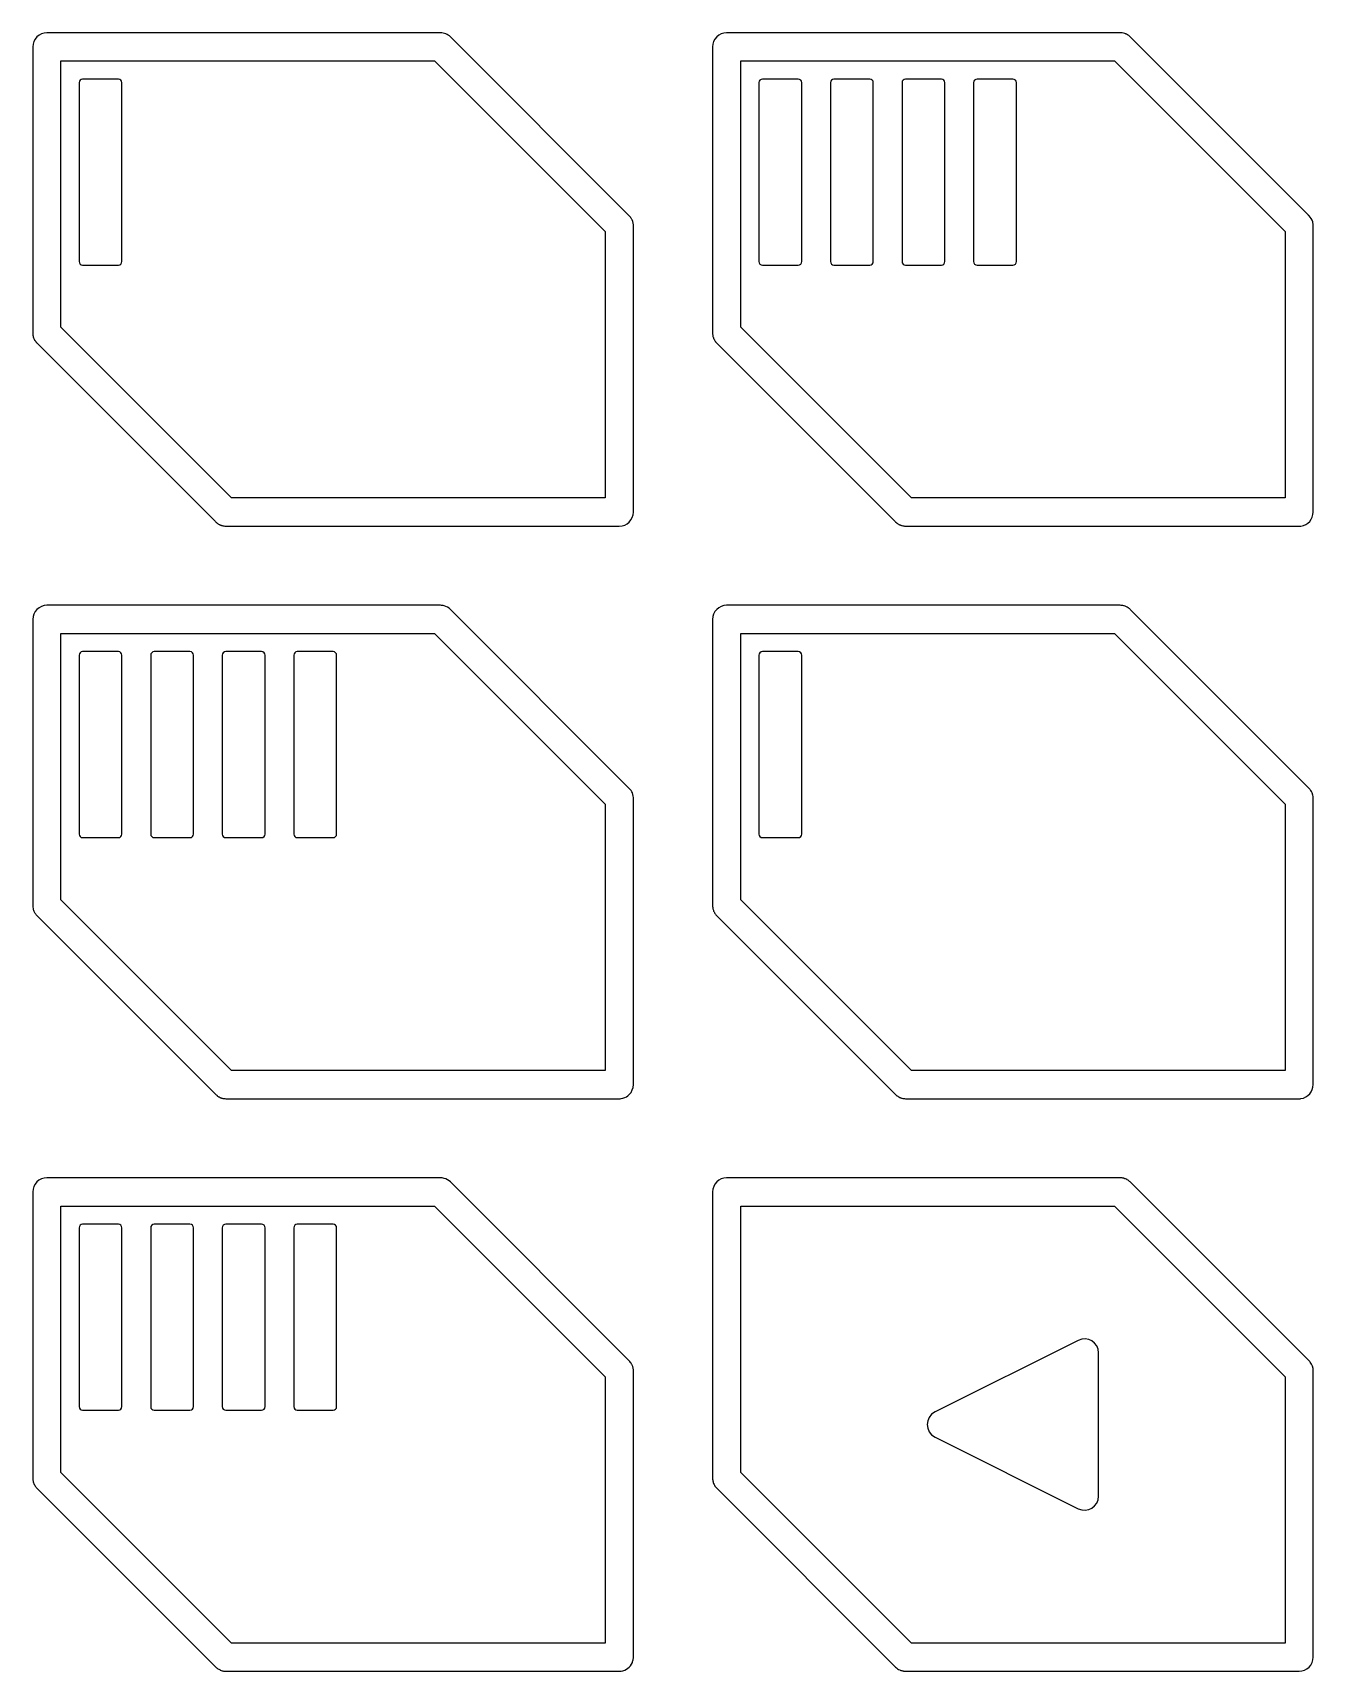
# Model space of a CAD drawing. Header units: millimetres. Extents: x 3 to 62, y 3 to 113.
# Drawn here: x 39.21 to 61.93, y 53.6 to 82.68 of the extents above; entities that cross this region are included whole.
import ezdxf

# ---------------------------------------------------------------- set-up
doc = ezdxf.new("R2010")
doc.units = ezdxf.units.MM
doc.layers.add('Layer_1', color=7, linetype='CONTINUOUS')

msp = doc.modelspace()

# ---------------------------------------------------------------- linework, layer by layer
at = {"layer": 'Layer_1', "color": 7}
for points in [[(46.440712, 82.677313), (39.455615, 82.677313), (39.455615, 82.677313)], [(46.536835, 82.658193), (46.536306, 82.658193)], [(49.792423, 79.428935), (46.617427, 82.603933)], [(58.505586, 82.677313), (51.520997, 82.677313), (51.520494, 82.677313), (51.520494, 82.677313)], [(58.606355, 82.656126), (58.604289, 82.656643)], [(61.857316, 79.428935), (61.850082, 79.436688), (61.847497, 79.438754), (58.690072, 82.596698)], [(39.205505, 82.427199), (39.205505, 77.347413)], [(51.270384, 82.427199), (51.270384, 77.347413)], [(40.028438, 81.792212), (40.028438, 78.617216)], [(40.725534, 81.85474), (40.090958, 81.85474)], [(40.788082, 78.617216), (40.788082, 81.792212)], [(52.093316, 81.792212), (52.093316, 78.617216)], [(52.790942, 81.85474), (52.155837, 81.85474)], [(52.853463, 78.617216), (52.853463, 81.792212)], [(53.362997, 81.792212), (53.362997, 78.617216)], [(54.060631, 81.85474), (53.425518, 81.85474)], [(54.123158, 78.617216), (54.123158, 81.792212)], [(54.633205, 81.792212), (54.633205, 78.617216)], [(55.330836, 81.85474), (54.695734, 81.85474)], [(55.393362, 78.617216), (55.393362, 81.792212)], [(55.90341, 81.792212), (55.90341, 78.617216)], [(56.600522, 81.85474), (55.965938, 81.85474)], [(56.663051, 78.617216), (56.663051, 81.792212)], [(49.86529, 74.172417), (49.86529, 74.172933), (49.86529, 79.239801)], [(61.922429, 79.3168), (61.921395, 79.320417)], [(61.930698, 74.172417), (61.930698, 74.172933), (61.930698, 79.252204)], [(40.090958, 78.555205), (40.725534, 78.555205)], [(52.155837, 78.555205), (52.790942, 78.555205)], [(53.425518, 78.555205), (54.060631, 78.555205)], [(54.695734, 78.555205), (55.330836, 78.555205)], [(55.965938, 78.555205), (56.600522, 78.555205)], [(39.215321, 77.280233), (39.215321, 77.279717)], [(39.238049, 77.225456), (39.240112, 77.221839)], [(39.257178, 77.196516), (39.257681, 77.194968)], [(39.278874, 77.17068), (39.286626, 77.163443), (42.446647, 74.002917), (42.45387, 73.995684)], [(51.2802, 77.280233), (51.2802, 77.279717)], [(51.302928, 77.225456), (51.304991, 77.221839)], [(51.322057, 77.196516), (51.32256, 77.194968)], [(51.343753, 77.17068), (51.351505, 77.163443), (54.51152, 74.003436), (54.518757, 73.995684)], [(42.596507, 73.924887), (42.598041, 73.924887)], [(42.630611, 73.922302), (49.615708, 73.922302)], [(54.543043, 73.974496), (54.543561, 73.974496), (54.544593, 73.973461)], [(54.661383, 73.924887), (54.662933, 73.924887)], [(54.695488, 73.922302), (61.680582, 73.922302)], [(46.440712, 72.517223), (39.456118, 72.517223), (39.455615, 72.517223), (39.455615, 72.517223)], [(49.792423, 69.269363), (46.617427, 72.444359)], [(58.505586, 72.517223), (51.520997, 72.517223), (51.520494, 72.517223), (51.520494, 72.517223)], [(58.538659, 72.515157), (58.536593, 72.515157)], [(58.63116, 72.483631), (58.630644, 72.48415)], [(61.857316, 69.269363), (58.682838, 72.444359), (58.68232, 72.444359)], [(39.205505, 72.26711), (39.205505, 67.187323)], [(51.270384, 72.26711), (51.270384, 67.187323)], [(40.028438, 71.632637), (40.028438, 68.457641)], [(40.725534, 71.695166), (40.090958, 71.695166)], [(40.788082, 68.457641), (40.788082, 71.632637)], [(41.298118, 71.632637), (41.298118, 68.457641)], [(41.995744, 71.695166), (41.360639, 71.695166)], [(42.058265, 68.457641), (42.058265, 71.632637)], [(42.568328, 71.632637), (42.568328, 68.457641)], [(43.265954, 71.695166), (42.630849, 71.695166)], [(43.328475, 68.457641), (43.328475, 71.632637)], [(43.838009, 71.632637), (43.838009, 68.457641)], [(44.535635, 71.695166), (43.90053, 71.695166)], [(44.598183, 68.457641), (44.598183, 71.632637)], [(52.093316, 71.632637), (52.093316, 68.457641)], [(52.790942, 71.695166), (52.155837, 71.695166)], [(52.853463, 68.457641), (52.853463, 71.632637)], [(49.86529, 64.012327), (49.86529, 64.012843), (49.86529, 69.075575)], [(61.913127, 69.185647), (61.912092, 69.187713)], [(61.930698, 64.012327), (61.930698, 64.012843), (61.930698, 69.086944)], [(40.090958, 68.395115), (40.725534, 68.395115)], [(41.360639, 68.395115), (41.995744, 68.395115)], [(42.630849, 68.395115), (43.265954, 68.395115)], [(43.90053, 68.395115), (44.535635, 68.395115)], [(52.155837, 68.395115), (52.790942, 68.395115)], [(39.215321, 67.120142), (39.215321, 67.119627)], [(39.238049, 67.065366), (39.240112, 67.061749)], [(39.257178, 67.036426), (39.257681, 67.034875)], [(39.278874, 67.010589), (42.446647, 63.842827), (42.45387, 63.835593)], [(51.2802, 67.120142), (51.2802, 67.119627)], [(51.302928, 67.065366), (51.304991, 67.061749)], [(51.322057, 67.036426), (51.32256, 67.034875)], [(51.343753, 67.010589), (51.351505, 67.003353), (54.51152, 63.843343), (54.518757, 63.835593)], [(42.596507, 63.764796), (42.598041, 63.764796)], [(42.630611, 63.762211), (49.615708, 63.762211)], [(54.543043, 63.814405), (54.543561, 63.814405), (54.544593, 63.813371)], [(54.661383, 63.764796), (54.662933, 63.764796)], [(54.695488, 63.762211), (61.680582, 63.762211)], [(46.440712, 62.357133), (39.456118, 62.357133), (39.455615, 62.357133), (39.455615, 62.357133)], [(46.505826, 62.348864), (46.505297, 62.348864)], [(49.792423, 59.109273), (46.617427, 62.284269)], [(58.505586, 62.357133), (51.520997, 62.357133), (51.520494, 62.357133), (51.520494, 62.357133)], [(58.538659, 62.355064), (58.536593, 62.355064)], [(58.601188, 62.338527), (58.600156, 62.339046)], [(58.630644, 62.32406), (58.627027, 62.326126)], [(58.658033, 62.305973), (58.656483, 62.307005)], [(61.857316, 59.109273), (58.68232, 62.284269)], [(39.205505, 62.107536), (39.205505, 57.02723)], [(51.270384, 62.107536), (51.270384, 57.02723)], [(40.028438, 61.472547), (40.028438, 58.297551)], [(40.725534, 61.535076), (40.090958, 61.535076)], [(40.788082, 58.297551), (40.788082, 61.472547)], [(41.298118, 61.472547), (41.298118, 58.297551)], [(41.995744, 61.535076), (41.360639, 61.535076)], [(42.058265, 58.297551), (42.058265, 61.472547)], [(42.568328, 61.472547), (42.568328, 58.297551)], [(43.265954, 61.535076), (42.630849, 61.535076)], [(43.328475, 58.297551), (43.328475, 61.472547)], [(43.838009, 61.472547), (43.838009, 58.297551)], [(44.535635, 61.535076), (43.90053, 61.535076)], [(44.598183, 58.297551), (44.598183, 61.472547)], [(57.759107, 59.473707), (55.218698, 58.2035)], [(58.120843, 56.710053), (58.120843, 59.249947)], [(49.86529, 53.852234), (49.86529, 53.852752), (49.86529, 58.920136)], [(61.930698, 53.852234), (61.930698, 53.852752), (61.930698, 58.93254)], [(40.090958, 58.235022), (40.725534, 58.235022)], [(41.360639, 58.235022), (41.995744, 58.235022)], [(42.630849, 58.235022), (43.265954, 58.235022)], [(43.90053, 58.235022), (44.535635, 58.235022)], [(55.218698, 57.7565), (57.759107, 56.486295)], [(39.23961, 56.902691), (39.23961, 56.902175)], [(39.278874, 56.850499), (42.45387, 53.675503)], [(51.343753, 56.850499), (54.518757, 53.675503)], [(42.592882, 53.605738), (42.598041, 53.604706), (42.600131, 53.604706)], [(42.643523, 53.602639), (49.615708, 53.602639)], [(54.695488, 53.602639), (61.680582, 53.602639)]]:
    msp.add_lwpolyline(points, dxfattribs=at)
for points in [[(39.705726, 82.177603), (46.336837, 82.177603), (49.365598, 79.14885), (49.365598, 74.42253), (42.733957, 74.42253), (39.705726, 77.450765), (39.705726, 82.177603)], [(51.770605, 82.177603), (58.401719, 82.177603), (61.430469, 79.14885), (61.430469, 74.42253), (54.798842, 74.42253), (51.770605, 77.450765), (51.770605, 82.177603)], [(39.705726, 72.017513), (46.336837, 72.017513), (49.365598, 68.98876), (49.365598, 64.26244), (42.733957, 64.26244), (39.705726, 67.290674), (39.705726, 72.017513)], [(51.770605, 72.017513), (58.401719, 72.017513), (61.430469, 68.98876), (61.430469, 64.26244), (54.798842, 64.26244), (51.770605, 67.290674), (51.770605, 72.017513)], [(39.705726, 61.85742), (46.337366, 61.85742), (49.365598, 58.829185), (49.365598, 54.102349), (42.733957, 54.102349), (39.705726, 57.130584), (39.705726, 61.85742)], [(51.770605, 61.85742), (58.402235, 61.85742), (61.430469, 58.829185), (61.430469, 54.102349), (54.798842, 54.102349), (51.770605, 57.130584), (51.770605, 61.85742)], [(57.759107, 59.473707)]]:
    msp.add_lwpolyline(points, close=True, dxfattribs=at)
for points in [[(39.278727, 82.604089), (39.231816, 82.557177), (39.205475, 82.493542), (39.205505, 82.427199)], [(39.455615, 82.677313), (39.389272, 82.677343), (39.325638, 82.651001), (39.278727, 82.604089)], [(46.536306, 82.658193), (46.506005, 82.670777), (46.473523, 82.677274), (46.440712, 82.677313)], [(46.617427, 82.603933), (46.59437, 82.627115), (46.566989, 82.64555), (46.536835, 82.658193)], [(51.343606, 82.604089), (51.296695, 82.557177), (51.270354, 82.493542), (51.270384, 82.427199)], [(51.520494, 82.677313), (51.454151, 82.677343), (51.390517, 82.651001), (51.343606, 82.604089)], [(58.538659, 82.675246), (58.527692, 82.676666), (58.516644, 82.677356), (58.505586, 82.677313)], [(58.590337, 82.66181), (58.57364, 82.668121), (58.556315, 82.672625), (58.538659, 82.675246)], [(58.604289, 82.656643), (58.599691, 82.658503), (58.595038, 82.660226), (58.590337, 82.66181)], [(58.616692, 82.650958), (58.613287, 82.65276), (58.60984, 82.654483), (58.606355, 82.656126)], [(58.690072, 82.596698), (58.669148, 82.619134), (58.644274, 82.637527), (58.616692, 82.650958)], [(40.090958, 81.85474), (40.05643, 81.854749), (40.028438, 81.826748), (40.028438, 81.792212)], [(40.788082, 81.792212), (40.788082, 81.826758), (40.760089, 81.854763), (40.725534, 81.85474)], [(52.155837, 81.85474), (52.121309, 81.854749), (52.093316, 81.826748), (52.093316, 81.792212)], [(52.853463, 81.792212), (52.853463, 81.826748), (52.825471, 81.854749), (52.790942, 81.85474)], [(53.425518, 81.85474), (53.39099, 81.854749), (53.362997, 81.826748), (53.362997, 81.792212)], [(54.123158, 81.792212), (54.123171, 81.82675), (54.09517, 81.854752), (54.060631, 81.85474)], [(54.695734, 81.85474), (54.661195, 81.854753), (54.633192, 81.826751), (54.633205, 81.792212)], [(55.393362, 81.792212), (55.393376, 81.82675), (55.365375, 81.854752), (55.330836, 81.85474)], [(55.965938, 81.85474), (55.9314, 81.854753), (55.903396, 81.826751), (55.90341, 81.792212)], [(56.663051, 81.792212), (56.663064, 81.826751), (56.635061, 81.854753), (56.600522, 81.85474)], [(49.81568, 79.402583), (49.808556, 79.411902), (49.800784, 79.420708), (49.792423, 79.428935)], [(49.822401, 79.392246), (49.820246, 79.395746), (49.818005, 79.399193), (49.81568, 79.402583)], [(49.83428, 79.373643), (49.830596, 79.380015), (49.826632, 79.386222), (49.822401, 79.392246)], [(61.921395, 79.320417), (61.909653, 79.361468), (61.887592, 79.398828), (61.857316, 79.428935)], [(49.843091, 79.355556), (49.840398, 79.361701), (49.837459, 79.367734), (49.83428, 79.373643)], [(49.86529, 79.239801), (49.867221, 79.279603), (49.85961, 79.319291), (49.843091, 79.355556)], [(61.928629, 79.284759), (61.927262, 79.295563), (61.925191, 79.306266), (61.922429, 79.3168)], [(61.930698, 79.252204), (61.930717, 79.263089), (61.930026, 79.273964), (61.928629, 79.284759)], [(40.028438, 78.617216), (40.028438, 78.582883), (40.056616, 78.555197), (40.090958, 78.555205)], [(40.725534, 78.555205), (40.759877, 78.555182), (40.787817, 78.582873), (40.788082, 78.617216)], [(52.093316, 78.617216), (52.093581, 78.582883), (52.121495, 78.555197), (52.155837, 78.555205)], [(52.790942, 78.555205), (52.825285, 78.555197), (52.853199, 78.582883), (52.853463, 78.617216)], [(53.362997, 78.617216), (53.363262, 78.582883), (53.391175, 78.555197), (53.425518, 78.555205)], [(54.060631, 78.555205), (54.094969, 78.555192), (54.122885, 78.582881), (54.123158, 78.617216)], [(54.633205, 78.617216), (54.633469, 78.582878), (54.661396, 78.555192), (54.695734, 78.555205)], [(55.330836, 78.555205), (55.365174, 78.555192), (55.39309, 78.582881), (55.393362, 78.617216)], [(55.90341, 78.617216), (55.903674, 78.582878), (55.931601, 78.555192), (55.965938, 78.555205)], [(56.600522, 78.555205), (56.63486, 78.555192), (56.662779, 78.582878), (56.663051, 78.617216)], [(39.205505, 77.347413), (39.20565, 77.336516), (39.206507, 77.325641), (39.208071, 77.314856)], [(51.270384, 77.347413), (51.270529, 77.336516), (51.271386, 77.325641), (51.27295, 77.314856)], [(39.208071, 77.314856), (39.208948, 77.309657), (39.20999, 77.304487), (39.211194, 77.299354)], [(39.211194, 77.299354), (39.212319, 77.292929), (39.213696, 77.28655), (39.215321, 77.280233)], [(39.215321, 77.279717), (39.218039, 77.270229), (39.221317, 77.260911), (39.225137, 77.251811)], [(39.225137, 77.251811), (39.228921, 77.242781), (39.233232, 77.233981), (39.238049, 77.225456)], [(39.240112, 77.221839), (39.24528, 77.213058), (39.250979, 77.204602), (39.257178, 77.196516)], [(39.257681, 77.194968), (39.26226, 77.189247), (39.267089, 77.183729), (39.272153, 77.178432)], [(39.272153, 77.178432), (39.27434, 77.175802), (39.276581, 77.173217), (39.278874, 77.17068)], [(51.27295, 77.314856), (51.273827, 77.309657), (51.274869, 77.304487), (51.276073, 77.299354)], [(51.276073, 77.299354), (51.277198, 77.292929), (51.278575, 77.28655), (51.2802, 77.280233)], [(51.2802, 77.279717), (51.282918, 77.270229), (51.286196, 77.260911), (51.290016, 77.251811)], [(51.290016, 77.251811), (51.2938, 77.242781), (51.298111, 77.233981), (51.302928, 77.225456)], [(51.304991, 77.221839), (51.310159, 77.213058), (51.315858, 77.204602), (51.322057, 77.196516)], [(51.32256, 77.194968), (51.327139, 77.189247), (51.331968, 77.183729), (51.337032, 77.178432)], [(51.337032, 77.178432), (51.339219, 77.175802), (51.34146, 77.173217), (51.343753, 77.17068)], [(49.615708, 73.922302), (49.753661, 73.922532), (49.865354, 74.034464), (49.86529, 74.172417)], [(61.713655, 73.924371), (61.83798, 73.940904), (61.930813, 74.046997), (61.930698, 74.172417)], [(42.45387, 73.995684), (42.456911, 73.993025), (42.460017, 73.99044), (42.463183, 73.987931)], [(42.463183, 73.987931), (42.467355, 73.983995), (42.471662, 73.980203), (42.476095, 73.976562)], [(42.476095, 73.976562), (42.479308, 73.974072), (42.482581, 73.97166), (42.485911, 73.969329)], [(42.485911, 73.969329), (42.491596, 73.96512), (42.497458, 73.961155), (42.503479, 73.957443)], [(42.503479, 73.957443), (42.50888, 73.954309), (42.514396, 73.951378), (42.520016, 73.948657)], [(42.520016, 73.948657), (42.524099, 73.94665), (42.528237, 73.944755), (42.532425, 73.942973)], [(42.532425, 73.942973), (42.537195, 73.941103), (42.542021, 73.93938), (42.546897, 73.937806)], [(42.546897, 73.937806), (42.553172, 73.93531), (42.559544, 73.933069), (42.566, 73.931088)], [(42.566, 73.931088), (42.57603, 73.928389), (42.586219, 73.926318), (42.596507, 73.924887)], [(42.598041, 73.924887), (42.60883, 73.923316), (42.61971, 73.922452), (42.630611, 73.922302)], [(54.518757, 73.995684), (54.521294, 73.993392), (54.523878, 73.991152), (54.526506, 73.988966)], [(54.526506, 73.988966), (54.531804, 73.983902), (54.537321, 73.979074), (54.543043, 73.974496)], [(54.544593, 73.973461), (54.552205, 73.967672), (54.560142, 73.962324), (54.568366, 73.957443)], [(54.568366, 73.957443), (54.573767, 73.954309), (54.579283, 73.951378), (54.584903, 73.948657)], [(54.584903, 73.948657), (54.588984, 73.94665), (54.593119, 73.944755), (54.597304, 73.942973)], [(54.597304, 73.942973), (54.601903, 73.941113), (54.606556, 73.93939), (54.611258, 73.937806)], [(54.611258, 73.937806), (54.617707, 73.935296), (54.624257, 73.933055), (54.630892, 73.931088)], [(54.630892, 73.931088), (54.640917, 73.92839), (54.6511, 73.926319), (54.661383, 73.924887)], [(54.662933, 73.924887), (54.673717, 73.923316), (54.684591, 73.922453), (54.695488, 73.922302)], [(61.680582, 73.922302), (61.69164, 73.922259), (61.702689, 73.92295), (61.713655, 73.924371)], [(39.278727, 72.443999), (39.231816, 72.397087), (39.205475, 72.333453), (39.205505, 72.26711)], [(39.455615, 72.517223), (39.389272, 72.517252), (39.325638, 72.490911), (39.278727, 72.443999)], [(46.505826, 72.508955), (46.484579, 72.51456), (46.462686, 72.51734), (46.440712, 72.517223)], [(46.617427, 72.444359), (46.586515, 72.47528), (46.548035, 72.497552), (46.505826, 72.508955)], [(51.343606, 72.443999), (51.296695, 72.397087), (51.270354, 72.333453), (51.270384, 72.26711)], [(51.520494, 72.517223), (51.454151, 72.517252), (51.390517, 72.490911), (51.343606, 72.443999)], [(58.536593, 72.515157), (58.52631, 72.516488), (58.515954, 72.517178), (58.505586, 72.517223)], [(58.567083, 72.509471), (58.557726, 72.511914), (58.548236, 72.513813), (58.538659, 72.515157)], [(58.577934, 72.50637), (58.574341, 72.507485), (58.570723, 72.508519), (58.567083, 72.509471)], [(58.630644, 72.48415), (58.613982, 72.493549), (58.596296, 72.501004), (58.577934, 72.50637)], [(58.658033, 72.465547), (58.649476, 72.47215), (58.640499, 72.478191), (58.63116, 72.483631)], [(58.665267, 72.459345), (58.662896, 72.461458), (58.660484, 72.463526), (58.658033, 72.465547)], [(58.68232, 72.444359), (58.676865, 72.44961), (58.671175, 72.454611), (58.665267, 72.459345)], [(40.090958, 71.695166), (40.05643, 71.695174), (40.028438, 71.667173), (40.028438, 71.632637)], [(40.788082, 71.632637), (40.788082, 71.667184), (40.760089, 71.69519), (40.725534, 71.695166)], [(41.360639, 71.695166), (41.326111, 71.695174), (41.298118, 71.667173), (41.298118, 71.632637)], [(42.058265, 71.632637), (42.058265, 71.667173), (42.030273, 71.695174), (41.995744, 71.695166)], [(42.630849, 71.695166), (42.596321, 71.695174), (42.568328, 71.667173), (42.568328, 71.632637)], [(43.328475, 71.632637), (43.328475, 71.667173), (43.300483, 71.695174), (43.265954, 71.695166)], [(43.90053, 71.695166), (43.866002, 71.695174), (43.838009, 71.667173), (43.838009, 71.632637)], [(44.598183, 71.632637), (44.598183, 71.667184), (44.57019, 71.69519), (44.535635, 71.695166)], [(52.155837, 71.695166), (52.121309, 71.695174), (52.093316, 71.667173), (52.093316, 71.632637)], [(52.853463, 71.632637), (52.853463, 71.667173), (52.825471, 71.695174), (52.790942, 71.695166)], [(49.846689, 69.187713), (49.834167, 69.218245), (49.815724, 69.245995), (49.792423, 69.269363)], [(61.879538, 69.244559), (61.87269, 69.253312), (61.865266, 69.261598), (61.857316, 69.269363)], [(61.898141, 69.216135), (61.892591, 69.22602), (61.886376, 69.235517), (61.879538, 69.244559)], [(61.912092, 69.187713), (61.908047, 69.197472), (61.903387, 69.206965), (61.898141, 69.216135)], [(49.86529, 69.075575), (49.867782, 69.113887), (49.861418, 69.152258), (49.846689, 69.187713)], [(61.919844, 69.165493), (61.917892, 69.172303), (61.91565, 69.179027), (61.913127, 69.185647)], [(61.930698, 69.086944), (61.931282, 69.113538), (61.927618, 69.140054), (61.919844, 69.165493)], [(40.028438, 68.457641), (40.028438, 68.423105), (40.05643, 68.395107), (40.090958, 68.395115)], [(40.725534, 68.395115), (40.760089, 68.395091), (40.788082, 68.423097), (40.788082, 68.457641)], [(41.298118, 68.457641), (41.298118, 68.423105), (41.326111, 68.395107), (41.360639, 68.395115)], [(41.995744, 68.395115), (42.030273, 68.395107), (42.058265, 68.423105), (42.058265, 68.457641)], [(42.568328, 68.457641), (42.568328, 68.423105), (42.596321, 68.395107), (42.630849, 68.395115)], [(43.265954, 68.395115), (43.300483, 68.395107), (43.328475, 68.423105), (43.328475, 68.457641)], [(43.838009, 68.457641), (43.838009, 68.423105), (43.866002, 68.395107), (43.90053, 68.395115)], [(44.535635, 68.395115), (44.57019, 68.395091), (44.598183, 68.423097), (44.598183, 68.457641)], [(52.093316, 68.457641), (52.093316, 68.423105), (52.121309, 68.395107), (52.155837, 68.395115)], [(52.790942, 68.395115), (52.825471, 68.395107), (52.853463, 68.423105), (52.853463, 68.457641)], [(39.205505, 67.187323), (39.205843, 67.171157), (39.207748, 67.155062), (39.211194, 67.139264)], [(51.270384, 67.187323), (51.270529, 67.176426), (51.271386, 67.165551), (51.27295, 67.154766)], [(39.211194, 67.139264), (39.212319, 67.132839), (39.213696, 67.12646), (39.215321, 67.120142)], [(39.215321, 67.119627), (39.218039, 67.110139), (39.221317, 67.100821), (39.225137, 67.091721)], [(39.225137, 67.091721), (39.228921, 67.082691), (39.233232, 67.07389), (39.238049, 67.065366)], [(39.240112, 67.061749), (39.24528, 67.052968), (39.250979, 67.044511), (39.257178, 67.036426)], [(39.257681, 67.034875), (39.26226, 67.029154), (39.267089, 67.023636), (39.272153, 67.018339)], [(39.272153, 67.018339), (39.27434, 67.01571), (39.276581, 67.013126), (39.278874, 67.010589)], [(51.27295, 67.154766), (51.273827, 67.149567), (51.274869, 67.144397), (51.276073, 67.139264)], [(51.276073, 67.139264), (51.277198, 67.132839), (51.278575, 67.12646), (51.2802, 67.120142)], [(51.2802, 67.119627), (51.282918, 67.110139), (51.286196, 67.100821), (51.290016, 67.091721)], [(51.290016, 67.091721), (51.2938, 67.082691), (51.298111, 67.07389), (51.302928, 67.065366)], [(51.304991, 67.061749), (51.310159, 67.052968), (51.315858, 67.044511), (51.322057, 67.036426)], [(51.32256, 67.034875), (51.327139, 67.029154), (51.331968, 67.023636), (51.337032, 67.018339)], [(51.337032, 67.018339), (51.339219, 67.01571), (51.34146, 67.013126), (51.343753, 67.010589)], [(49.792423, 63.835593), (49.839166, 63.882525), (49.865373, 63.946089), (49.86529, 64.012327)], [(61.713655, 63.76428), (61.83798, 63.780814), (61.930813, 63.886907), (61.930698, 64.012327)], [(42.45387, 63.835593), (42.456911, 63.832934), (42.460017, 63.830349), (42.463183, 63.827841)], [(42.463183, 63.827841), (42.467355, 63.823904), (42.471662, 63.820112), (42.476095, 63.816472)], [(42.476095, 63.816472), (42.479308, 63.813981), (42.482581, 63.811569), (42.485911, 63.809238)], [(42.485911, 63.809238), (42.491596, 63.80503), (42.497458, 63.801064), (42.503479, 63.797353)], [(42.503479, 63.797353), (42.50888, 63.794219), (42.514396, 63.791288), (42.520016, 63.788566)], [(42.520016, 63.788566), (42.524099, 63.786559), (42.528237, 63.784664), (42.532425, 63.782883)], [(42.532425, 63.782883), (42.537189, 63.780838), (42.542015, 63.778942), (42.546897, 63.777197)], [(42.546897, 63.777197), (42.553179, 63.774876), (42.559552, 63.772808), (42.566, 63.770998)], [(42.566, 63.770998), (42.57603, 63.768299), (42.586219, 63.766228), (42.596507, 63.764796)], [(42.598041, 63.764796), (42.60883, 63.763225), (42.61971, 63.762362), (42.630611, 63.762211)], [(49.615708, 63.762211), (49.626766, 63.762169), (49.637815, 63.76286), (49.648781, 63.76428)], [(49.648781, 63.76428), (49.692277, 63.77022), (49.733441, 63.787508), (49.768135, 63.814405)], [(49.768135, 63.814405), (49.776678, 63.820938), (49.784791, 63.828016), (49.792423, 63.835593)], [(54.518757, 63.835593), (54.521294, 63.833301), (54.523878, 63.831062), (54.526506, 63.828875)], [(54.526506, 63.828875), (54.531804, 63.823812), (54.537321, 63.818984), (54.543043, 63.814405)], [(54.544593, 63.813371), (54.552205, 63.807581), (54.560142, 63.802233), (54.568366, 63.797353)], [(54.568366, 63.797353), (54.573767, 63.794219), (54.579283, 63.791288), (54.584903, 63.788566)], [(54.584903, 63.788566), (54.588984, 63.786559), (54.593119, 63.784664), (54.597304, 63.782883)], [(54.597304, 63.782883), (54.601897, 63.780848), (54.60655, 63.778952), (54.611258, 63.777197)], [(54.611258, 63.777197), (54.617715, 63.774862), (54.624265, 63.772794), (54.630892, 63.770998)], [(54.630892, 63.770998), (54.640917, 63.7683), (54.6511, 63.766228), (54.661383, 63.764796)], [(54.662933, 63.764796), (54.673717, 63.763226), (54.684591, 63.762362), (54.695488, 63.762211)], [(61.680582, 63.762211), (61.69164, 63.762169), (61.702689, 63.76286), (61.713655, 63.76428)], [(39.455615, 62.357133), (39.317658, 62.357194), (39.205727, 62.245493), (39.205505, 62.107536)], [(46.473256, 62.355064), (46.462465, 62.356461), (46.451594, 62.357152), (46.440712, 62.357133)], [(46.505297, 62.348864), (46.494763, 62.351626), (46.48406, 62.353697), (46.473256, 62.355064)], [(46.617427, 62.284269), (46.586515, 62.315189), (46.548035, 62.337462), (46.505826, 62.348864)], [(51.520494, 62.357133), (51.382537, 62.357194), (51.270606, 62.245493), (51.270384, 62.107536)], [(58.536593, 62.355064), (58.52631, 62.356396), (58.515954, 62.357087), (58.505586, 62.357133)], [(58.567083, 62.34938), (58.557726, 62.351823), (58.548236, 62.35372), (58.538659, 62.355064)], [(58.58, 62.345763), (58.575727, 62.347084), (58.57142, 62.34829), (58.567083, 62.34938)], [(58.600156, 62.339046), (58.593536, 62.34157), (58.586811, 62.343811), (58.58, 62.345763)], [(58.627027, 62.326126), (58.618658, 62.33075), (58.610031, 62.334891), (58.601188, 62.338527)], [(58.656483, 62.307005), (58.648231, 62.313218), (58.639601, 62.318914), (58.630644, 62.32406)], [(58.68232, 62.284269), (58.674705, 62.292024), (58.666592, 62.299274), (58.658033, 62.305973)], [(40.090958, 61.535076), (40.05643, 61.535084), (40.028438, 61.507083), (40.028438, 61.472547)], [(40.788082, 61.472547), (40.788082, 61.507094), (40.760089, 61.5351), (40.725534, 61.535076)], [(41.360639, 61.535076), (41.326111, 61.535084), (41.298118, 61.507083), (41.298118, 61.472547)], [(42.058265, 61.472547), (42.058265, 61.507083), (42.030273, 61.535084), (41.995744, 61.535076)], [(42.630849, 61.535076), (42.596321, 61.535084), (42.568328, 61.507083), (42.568328, 61.472547)], [(43.328475, 61.472547), (43.328475, 61.507083), (43.300483, 61.535084), (43.265954, 61.535076)], [(43.90053, 61.535076), (43.866002, 61.535084), (43.838009, 61.507083), (43.838009, 61.472547)], [(44.598183, 61.472547), (44.598183, 61.507094), (44.57019, 61.5351), (44.535635, 61.535076)], [(58.120843, 59.249947), (58.120904, 59.435795), (57.925374, 59.556744), (57.759107, 59.473707)], [(49.83428, 59.053978), (49.822965, 59.074265), (49.808877, 59.092875), (49.792423, 59.109273)], [(49.843091, 59.035891), (49.840398, 59.042036), (49.837459, 59.04807), (49.83428, 59.053978)], [(49.86529, 58.920136), (49.867221, 58.959939), (49.85961, 58.999627), (49.843091, 59.035891)], [(61.879019, 59.084984), (61.87232, 59.093544), (61.86507, 59.101657), (61.857316, 59.109273)], [(61.930698, 58.93254), (61.930749, 58.987662), (61.912581, 59.041256), (61.879019, 59.084984)], [(40.028438, 58.297551), (40.028438, 58.263015), (40.05643, 58.235014), (40.090958, 58.235022)], [(40.725534, 58.235022), (40.760089, 58.234998), (40.788082, 58.263004), (40.788082, 58.297551)], [(41.298118, 58.297551), (41.298118, 58.263015), (41.326111, 58.235014), (41.360639, 58.235022)], [(41.995744, 58.235022), (42.030273, 58.235014), (42.058265, 58.263015), (42.058265, 58.297551)], [(42.568328, 58.297551), (42.568328, 58.263015), (42.596321, 58.235014), (42.630849, 58.235022)], [(43.265954, 58.235022), (43.300483, 58.235014), (43.328475, 58.263015), (43.328475, 58.297551)], [(43.838009, 58.297551), (43.838009, 58.263015), (43.866002, 58.235014), (43.90053, 58.235022)], [(44.535635, 58.235022), (44.57019, 58.234998), (44.598183, 58.263004), (44.598183, 58.297551)], [(55.218698, 58.2035), (55.03476, 58.111266), (55.03476, 57.848733), (55.218698, 57.7565)], [(39.205505, 57.02723), (39.20565, 57.016334), (39.206507, 57.005459), (39.208071, 56.994675)], [(39.208071, 56.994675), (39.210979, 56.973005), (39.216716, 56.951809), (39.225137, 56.931631)], [(51.270384, 57.02723), (51.270529, 57.016334), (51.271386, 57.005459), (51.27295, 56.994675)], [(51.27295, 56.994675), (51.275858, 56.973005), (51.281595, 56.951809), (51.290016, 56.931631)], [(39.225137, 56.931631), (39.229331, 56.921681), (39.234166, 56.912015), (39.23961, 56.902691)], [(39.23961, 56.902175), (39.250397, 56.883316), (39.263596, 56.865945), (39.278874, 56.850499)], [(51.290016, 56.931631), (51.29421, 56.921681), (51.299045, 56.912015), (51.304489, 56.902691)], [(51.304489, 56.902691), (51.309906, 56.893176), (51.315943, 56.884027), (51.32256, 56.875304)], [(51.32256, 56.875304), (51.329077, 56.866583), (51.336156, 56.858297), (51.343753, 56.850499)], [(57.759107, 56.486295), (57.925371, 56.403258), (58.120901, 56.524205), (58.120843, 56.710053)], [(49.857035, 53.787638), (49.862591, 53.808718), (49.865366, 53.830434), (49.86529, 53.852234)], [(61.680582, 53.602639), (61.81854, 53.602575), (61.930474, 53.714276), (61.930698, 53.852234)], [(42.45387, 53.675503), (42.461672, 53.667907), (42.469963, 53.66083), (42.478688, 53.654315)], [(42.478688, 53.654315), (42.48741, 53.647693), (42.496558, 53.641651), (42.506072, 53.636228)], [(42.506072, 53.636228), (42.51345, 53.632056), (42.521036, 53.628261), (42.5288, 53.624859)], [(42.5288, 53.624859), (42.531538, 53.623604), (42.534299, 53.622398), (42.537081, 53.621242)], [(42.537081, 53.621242), (42.546512, 53.617383), (42.556169, 53.614104), (42.566, 53.611424)], [(42.566, 53.611424), (42.57485, 53.609037), (42.583824, 53.607139), (42.592882, 53.605738)], [(42.600131, 53.604706), (42.608873, 53.603553), (42.617669, 53.602863), (42.626484, 53.602639)], [(42.626484, 53.602639), (42.632162, 53.602446), (42.637845, 53.602446), (42.643523, 53.602639)], [(49.615708, 53.602639), (49.62659, 53.602619), (49.637461, 53.603309), (49.648252, 53.604706)], [(49.648252, 53.604706), (49.7369, 53.616379), (49.812564, 53.674506), (49.846689, 53.757151)], [(49.846689, 53.757151), (49.850789, 53.76708), (49.854245, 53.777264), (49.857035, 53.787638)], [(54.518757, 53.675503), (54.540447, 53.654207), (54.565839, 53.637045), (54.593687, 53.624859)], [(54.593687, 53.624859), (54.596421, 53.623604), (54.599177, 53.622398), (54.601955, 53.621242)], [(54.601955, 53.621242), (54.618611, 53.614579), (54.635936, 53.609727), (54.653631, 53.606772)], [(54.653631, 53.606772), (54.65877, 53.605748), (54.663941, 53.604886), (54.669135, 53.604187)], [(54.669135, 53.604187), (54.674119, 53.603693), (54.679117, 53.603349), (54.684121, 53.603155)], [(54.684121, 53.603155), (54.687906, 53.602897), (54.691695, 53.602725), (54.695488, 53.602639)]]:
    msp.add_open_spline(points, degree=3, dxfattribs=at)

doc.saveas('drawing.dxf')
